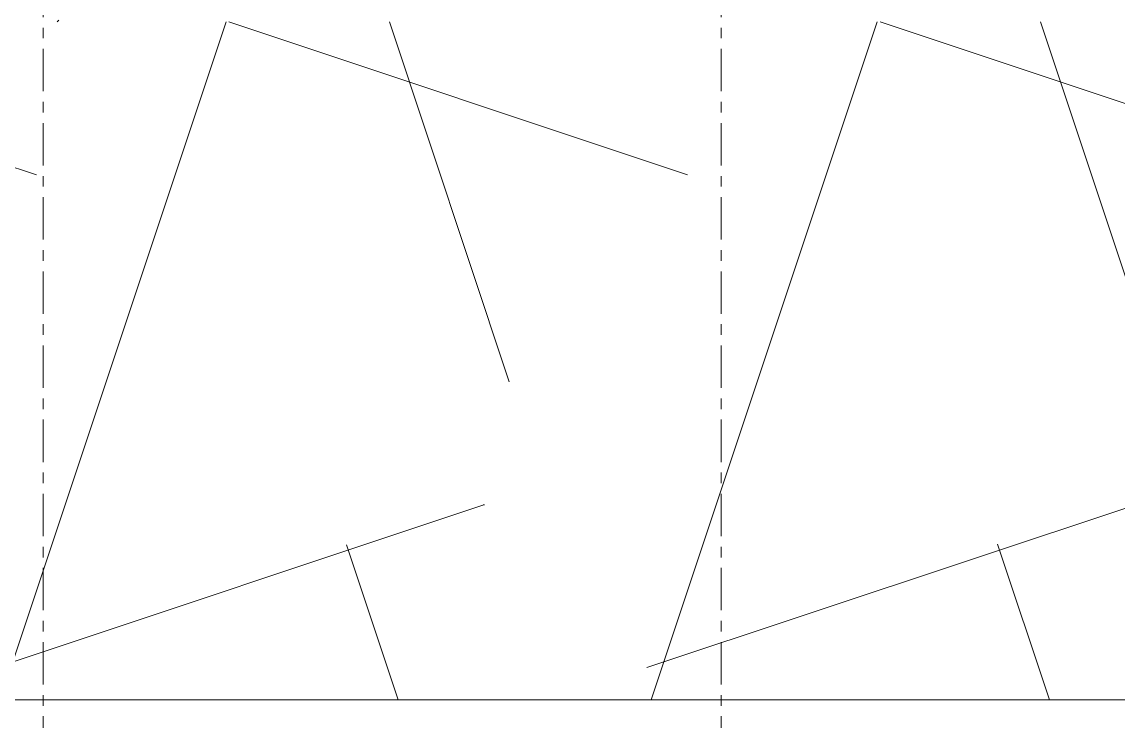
# Model space of a CAD drawing. Header units: inches. Extents: x 21035 to 27109, y -23277 to -20247.
# Drawn here: x 22791.14 to 22804.07, y -22795.55 to -22787.3 of the extents above; entities that cross this region are included whole.
import ezdxf

# ---------------------------------------------------------------- set-up
doc = ezdxf.new("R2010")
doc.units = ezdxf.units.IN
doc.header["$MEASUREMENT"] = 0
doc.linetypes.add('Grid Line 1_2_', pattern=[0.875, 0.5, -0.125, 0.125, -0.125])
for name, color, linetype, lineweight in [('A-WALL', 113, 'Continuous', 9), ('A-WALL-PATT', 111, 'Continuous', 25), ('S-COLS', 52, 'Continuous', 9), ('S-GRID', 1, 'Continuous', 9)]:
    doc.layers.add(name, color=color, linetype=linetype, lineweight=lineweight)

msp = doc.modelspace()

# ---------------------------------------------------------------- hatches: boundary and pattern name
at = {"layer": 'A-WALL-PATT', "lineweight": 9}
h = msp.add_hatch(dxfattribs=at)
h.set_pattern_fill('FP_11', color=256, style=0, pattern_type=2)
h.set_pattern_definition([(161.57, (0.96, 0.96), (-7.6802237, -0.0009796), [0, -54.643, 6.067, 0]), (18.43, (-0.96, 0.96), (-7.6802237, 0.0009796), [0, -54.643, 6.067, 0]), (108.43, (0.96, 0.96), (3.8382953, -19.20136532), [18.211, -42.499]), (71.57, (-0.96, 0.96), (3.8382953, 19.20136532), [18.211, -42.499])])
h.paths.add_polyline_path([(22415.951, -22795.303), (22419.328, -22795.303), (22419.328, -22787.303), (22314.765, -22787.303), (22314.765, -22795.303), (22398.405, -22795.303)], flags=0)
h.paths.add_polyline_path([(22459.515, -22795.303), (22809.953, -22795.303), (22809.953, -22787.303), (22459.515, -22787.303), (22459.515, -22791.825)], flags=0)
at = {"layer": 'S-COLS'}
h = msp.add_hatch(dxfattribs=at)
h.set_pattern_fill('FP_8', color=256, style=0, pattern_type=2)
h.set_pattern_definition([(45, (0, 0), (-19.00703, 19.00703), []), (45, (0, 28.8), (-19.00703, 19.00703), [])])
h.paths.add_polyline_path([(22798.957, -22787.303), (22799.39, -22787.303), (22799.39, -22779.303), (22798.957, -22779.303), (22798.957, -22782.467), (22798.754, -22782.956), (22798.265, -22783.158), (22796.876, -22783.225), (22796.891, -22783.447), (22798.265, -22783.447), (22798.754, -22783.65), (22798.957, -22784.139)], flags=0)
h.paths.add_polyline_path([(22791.14, -22787.303), (22791.574, -22787.303), (22791.574, -22784.139), (22791.714, -22783.8), (22791.14, -22783.803)], flags=0)
h.paths.add_polyline_path([(22791.712, -22782.8), (22791.574, -22782.467), (22791.574, -22779.303), (22791.14, -22779.303), (22791.14, -22782.8), (22791.631, -22782.8)], flags=0)

# ---------------------------------------------------------------- linework, layer by layer
at = {"layer": 'A-WALL'}
msp.add_line((22459.515, -22795.303), (22809.953, -22795.303), dxfattribs=at)
at = {"layer": 'S-GRID', "linetype": 'Grid Line 1_2_'}
for p, q in [((22791.39, -23227.371), (22791.39, -20361.601)), ((22799.39, -23227.371), (22799.39, -20361.601)), ((22799.39, -23227.371), (22799.39, -20361.601)), ((26557.324, -22795.303), (21678.638, -22795.303)), ((26557.324, -22795.303), (21678.638, -22795.303))]:
    msp.add_line(p, q, dxfattribs=at)

doc.saveas('drawing.dxf')
